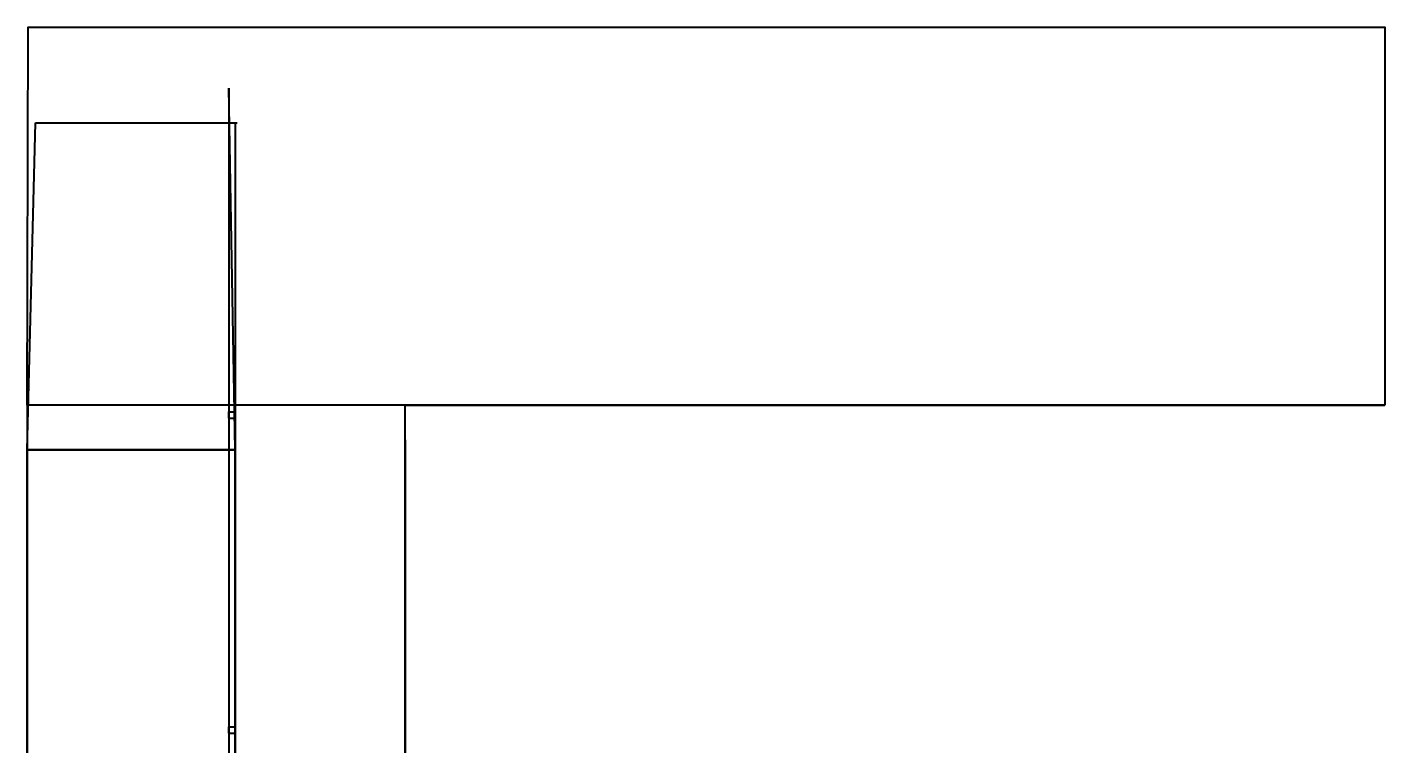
# Model space of a CAD drawing. Header units: millimetres. Extents: x 2525 to 4679, y 796 to 3579.
# Drawn here: x 2525 to 4679, y 2441 to 3579 of the extents above; entities that cross this region are included whole.
import ezdxf

# ---------------------------------------------------------------- set-up
doc = ezdxf.new("R2010")
doc.units = ezdxf.units.MM
doc.header["$MEASUREMENT"] = 0
for name, color, linetype in [('BASE', 7, 'Continuous'), ('BOTTOM - 300', 7, 'Continuous'), ('BOTTOM - 500_1', 7, 'Continuous'), ('DISHWASHER', 7, 'Continuous'), ('TOP - 500_1', 7, 'Continuous'), ('TOP - 600_1', 7, 'Continuous')]:
    doc.layers.add(name, color=color, linetype=linetype)
doc.styles.get("Standard").update_dxf_attribs({"font": 'arial.ttf'})

# ---------------------------------------------------------------- blocks, each defined once
blk = doc.blocks.new('1')
at = {"color": 7, "lineweight": 0, "true_color": 0xf0f0f0}
for p, q in [((20.1, 347.9), (20.1, 340.4)), ((24.3, 347.7), (24.1, 347.1)), ((24.1, 347.1), (24.1, 346.4)), ((24.1, 346.4), (24.1, 346.4)), ((24.1, 340.5), (24.1, 346.4)), ((24.5, 348.3), (24.3, 347.7)), ((24.3, 346.4), (24.5, 346.4)), ((24.8, 348.9), (24.5, 348.3)), ((25.1, 349.5), (24.8, 348.9)), ((25.6, 350), (25.1, 349.5)), ((26.1, 350.4), (25.6, 350)), ((26.6, 350.8), (26.1, 350.4)), ((27.2, 351.1), (26.6, 350.8)), ((27.8, 351.3), (27.2, 351.1)), ((28.5, 351.4), (27.8, 351.3)), ((29.1, 351.4), (28.5, 351.4)), ((29.1, 351.4), (32.1, 351.4)), ((29.1, 325.3), (29.1, 351.4)), ((32.1, 351.4), (32.8, 351.4)), ((32.1, 325.3), (32.1, 351.4)), ((32.8, 351.4), (33.4, 351.3)), ((33.4, 351.3), (34, 351.1)), ((34, 351.1), (34.6, 350.8)), ((34.6, 350.8), (35.2, 350.4)), ((35.2, 350.4), (35.7, 350)), ((35.7, 350), (36.1, 349.5)), ((36.1, 349.5), (36.5, 348.9)), ((36.5, 348.9), (36.8, 348.3)), ((36.8, 348.3), (37, 347.7)), ((37, 346.4), (36.8, 346.4)), ((37, 347.7), (37.1, 347.1)), ((37.1, 347.1), (37.1, 346.4)), ((37.1, 346.4), (37.1, 346.4)), ((37.1, 340.5), (37.1, 346.4)), ((555.2, 347.7), (555, 347.1)), ((555, 347.1), (555, 346.4)), ((555, 346.4), (555, 346.4)), ((555, 340.5), (555, 346.4)), ((555.4, 348.3), (555.2, 347.7)), ((555.2, 346.4), (555.4, 346.4)), ((555.7, 348.9), (555.4, 348.3)), ((556, 349.5), (555.7, 348.9)), ((556.5, 350), (556, 349.5)), ((557, 350.4), (556.5, 350)), ((557.5, 350.8), (557, 350.4)), ((558.1, 351.1), (557.5, 350.8)), ((558.7, 351.3), (558.1, 351.1)), ((559.4, 351.4), (558.7, 351.3)), ((560, 351.4), (559.4, 351.4)), ((560, 351.4), (563, 351.4)), ((560, 325.3), (560, 351.4)), ((563, 351.4), (563.7, 351.4)), ((563, 325.3), (563, 351.4)), ((563.7, 351.4), (564.3, 351.3)), ((564.3, 351.3), (565, 351.1)), ((565, 351.1), (565.5, 350.8)), ((565.5, 350.8), (566.1, 350.4)), ((566.1, 350.4), (566.6, 350)), ((566.6, 350), (567, 349.5)), ((567, 349.5), (567.4, 348.9)), ((567.4, 348.9), (567.7, 348.3)), ((567.7, 348.3), (567.9, 347.7)), ((567.9, 346.4), (567.7, 346.4)), ((567.9, 347.7), (568, 347.1)), ((568, 347.1), (568.1, 346.4)), ((568.1, 346.4), (568, 346.4)), ((568.1, 340.5), (568.1, 346.4)), ((20.1, 340.4), (20.6, 340.4)), ((20.1, 340.4), (20.1, 305.3)), ((20.6, 340.4), (21.1, 340.2)), ((21.1, 340.2), (21.6, 340)), ((21.6, 340), (22.1, 339.7)), ((22.1, 339.7), (22.5, 339.4)), ((22.5, 339.4), (22.9, 338.9)), ((22.9, 338.9), (23.3, 338.4)), ((23.3, 338.4), (23.5, 337.9)), ((23.5, 337.9), (23.8, 337.3)), ((23.8, 337.3), (24, 336.7)), ((24, 336.7), (24.1, 336)), ((24.1, 340.4), (24.1, 340.5)), ((24.1, 340.5), (24.1, 340.4)), ((24.1, 340.4), (24.1, 340.4)), ((24.1, 340.4), (24.1, 340.3)), ((24.1, 340.4), (24.1, 340.3)), ((24.1, 340.3), (24.1, 336.4)), ((24.1, 336.4), (24.1, 336.4)), ((24.1, 336.3), (24.1, 336.4)), ((24.1, 336.3), (24.1, 336)), ((24.1, 336), (24.1, 335.4)), ((24.1, 335.4), (24.1, 330.4)), ((24.1, 329.7), (24.1, 330.4)), ((24.1, 330.4), (24.1, 330.4)), ((24.3, 329.1), (24.1, 329.7)), ((24.1, 329.7), (24.1, 325.3)), ((28.5, 325.4), (24.1, 325.3)), ((24.2, 330.4), (24.5, 330.4)), ((24.5, 340.4), (24.3, 340.4)), ((24.5, 336.4), (24.3, 336.4)), ((24.5, 328.4), (24.3, 329.1)), ((24.8, 327.8), (24.5, 328.4)), ((25.1, 327.3), (24.8, 327.8)), ((25.6, 326.8), (25.1, 327.3)), ((26.1, 326.4), (25.6, 326.8)), ((26.6, 326), (26.1, 326.4)), ((27.2, 325.7), (26.6, 326)), ((27.8, 325.5), (27.2, 325.7)), ((28.5, 325.4), (27.8, 325.5)), ((29.1, 325.3), (28.5, 325.4)), ((29.1, 325.3), (32.1, 325.3)), ((32.1, 325.3), (32.8, 325.4)), ((32.8, 325.4), (33.4, 325.5)), ((37.1, 325.3), (32.8, 325.4)), ((33.4, 325.5), (34, 325.7)), ((34, 325.7), (34.6, 326)), ((34.6, 326), (35.2, 326.4)), ((35.2, 326.4), (35.7, 326.8)), ((35.7, 326.8), (36.1, 327.3)), ((36.1, 327.3), (36.5, 327.8)), ((36.5, 327.8), (36.8, 328.4)), ((37, 340.4), (36.8, 340.4)), ((37, 336.4), (36.8, 336.4)), ((37, 330.4), (36.8, 330.4)), ((36.8, 328.4), (37, 329.1)), ((37, 329.1), (37.1, 329.7)), ((37.1, 340.4), (37.1, 340.5)), ((37.1, 340.5), (37.1, 340.4)), ((37.1, 340.3), (37.1, 340.4)), ((37.1, 340.4), (37.1, 340.4)), ((50, 340.4), (37.1, 340.4)), ((37.1, 340.4), (37.1, 340.3)), ((37.1, 340.3), (37.1, 336.4)), ((37.1, 336.3), (37.1, 336.4)), ((37.1, 336.4), (37.1, 336.4)), ((37.1, 336.4), (37.1, 336.4)), ((50, 336.4), (37.1, 336.4)), ((37.1, 336.4), (37.1, 336.3)), ((37.1, 336.4), (37.1, 336.4)), ((37.1, 336.3), (37.1, 332.9)), ((37.1, 332.9), (37.2, 333.5)), ((37.1, 332.9), (37.1, 330.6)), ((37.1, 330.4), (37.1, 330.6)), ((37.1, 330.4), (37.1, 330.6)), ((37.1, 329.7), (37.1, 330.4)), ((37.1, 330.4), (37.1, 330.4)), ((37.1, 329.7), (37.1, 330.4)), ((37.1, 325.3), (37.1, 329.7)), ((37.2, 333.5), (37.5, 334.1)), ((37.5, 334.1), (37.9, 334.6)), ((37.9, 334.6), (38.4, 335)), ((38.4, 335), (39, 335.3)), ((39, 335.3), (39.6, 335.4)), ((39.6, 335.4), (40.3, 335.3)), ((40.3, 335.3), (40.9, 335)), ((40.9, 335), (41.4, 334.6)), ((41.4, 334.6), (41.8, 334.1)), ((41.8, 334.1), (42.1, 333.5)), ((42.1, 333.5), (42.2, 332.9)), ((42.2, 332.9), (42.2, 312.8)), ((49.3, 339.2), (49.2, 338.4)), ((49.3, 337.6), (49.2, 338.4)), ((49.6, 339.9), (49.3, 339.2)), ((49.6, 336.9), (49.3, 337.6)), ((50, 340.4), (49.6, 339.9)), ((50, 336.4), (49.6, 336.9)), ((50.1, 340.5), (50, 340.4)), ((50.1, 336.3), (50, 336.4)), ((50.7, 341), (50.1, 340.5)), ((50.2, 336.2), (50.1, 336.3)), ((50.2, 336.2), (50.2, 309.5)), ((50.7, 335.8), (50.2, 336.2)), ((51.4, 341.3), (50.7, 341)), ((51.4, 335.5), (50.7, 335.8)), ((52.2, 341.4), (51.4, 341.3)), ((52.2, 335.4), (51.4, 335.5)), ((539.9, 341.4), (52.2, 341.4)), ((52.3, 335.4), (52.2, 335.4)), ((52.4, 335.4), (52.3, 335.4)), ((52.4, 335.4), (53.9, 335.4)), ((53.9, 335.4), (54.2, 335.4)), ((54.2, 335.4), (54.2, 310.3)), ((54.2, 335.4), (54.3, 335.4)), ((103.3, 335.4), (54.3, 335.4)), ((103.3, 335.4), (103.3, 310.3)), ((103.3, 335.4), (104.3, 335.4)), ((107.3, 335.4), (106.4, 335.4)), ((107.3, 335.4), (107.3, 310.3)), ((294.1, 335.4), (107.3, 335.4)), ((294.1, 335.4), (294.1, 310.3)), ((295, 335.4), (294.1, 335.4)), ((298.1, 335.4), (297.1, 335.4)), ((298.1, 335.4), (298.1, 310.3)), ((298.1, 335.4), (484.8, 335.4)), ((484.8, 335.4), (484.8, 310.3)), ((484.8, 335.4), (485.7, 335.4)), ((488.8, 335.4), (487.9, 335.4)), ((488.8, 335.4), (488.8, 310.3)), ((537.9, 335.4), (488.8, 335.4)), ((537.9, 310.3), (537.9, 335.4)), ((537.9, 335.4), (539.7, 335.4)), ((539.8, 335.4), (539.7, 335.4)), ((539.8, 335.4), (539.9, 335.4)), ((539.9, 341.4), (540.7, 341.3)), ((539.9, 335.4), (540.7, 335.5)), ((540.7, 341.3), (541.5, 341)), ((540.7, 335.5), (541.5, 335.8)), ((541.5, 341), (542.1, 340.5)), ((542, 336.2), (541.5, 335.8)), ((542, 336.2), (542.1, 336.3)), ((542, 309.5), (542, 336.2)), ((542.1, 340.5), (542.2, 340.4)), ((542.1, 336.3), (542.2, 336.4)), ((555, 340.4), (542.2, 340.4)), ((542.2, 340.4), (542.6, 339.9)), ((542.2, 336.4), (542.6, 336.9)), ((555, 336.4), (542.2, 336.4)), ((542.6, 339.9), (542.9, 339.2)), ((542.6, 336.9), (542.9, 337.6)), ((542.9, 339.2), (543, 338.4)), ((542.9, 337.6), (543, 338.4)), ((550.1, 333.5), (550, 332.9)), ((550, 332.9), (550, 312.8)), ((550.3, 334.1), (550.1, 333.5)), ((550.7, 334.6), (550.3, 334.1)), ((551.2, 335), (550.7, 334.6)), ((551.8, 335.3), (551.2, 335)), ((552.5, 335.4), (551.8, 335.3)), ((553.1, 335.3), (552.5, 335.4)), ((553.7, 335), (553.1, 335.3)), ((554.3, 334.6), (553.7, 335)), ((554.7, 334.1), (554.3, 334.6)), ((554.9, 333.5), (554.7, 334.1)), ((555, 332.9), (554.9, 333.5)), ((555, 340.4), (555, 340.5)), ((555, 340.5), (555, 340.4)), ((555, 340.4), (555, 340.4)), ((555, 340.3), (555, 340.4)), ((555, 340.4), (555, 340.3)), ((555, 336.4), (555, 340.3)), ((555, 336.4), (555, 336.4)), ((555, 336.4), (555, 332.9)), ((555, 330.4), (555, 332.9)), ((555, 329.7), (555, 330.4)), ((555, 330.4), (555, 330.4)), ((555.2, 329.1), (555, 329.7)), ((555, 325.3), (555, 329.7)), ((555, 325.3), (559.4, 325.4)), ((555.4, 340.4), (555.2, 340.4)), ((555.4, 336.4), (555.2, 336.4)), ((555.2, 330.4), (555.4, 330.4)), ((555.4, 328.4), (555.2, 329.1)), ((555.7, 327.8), (555.4, 328.4)), ((556, 327.3), (555.7, 327.8)), ((556.5, 326.8), (556, 327.3)), ((557, 326.4), (556.5, 326.8)), ((557.5, 326), (557, 326.4)), ((558.1, 325.7), (557.5, 326)), ((558.7, 325.5), (558.1, 325.7)), ((559.4, 325.4), (558.7, 325.5)), ((560, 325.3), (559.4, 325.4)), ((560, 325.3), (563, 325.3)), ((563, 325.3), (563.7, 325.4)), ((563.7, 325.4), (564.3, 325.5)), ((563.7, 325.4), (568.1, 325.3)), ((564.3, 325.5), (565, 325.7)), ((565, 325.7), (565.5, 326)), ((565.5, 326), (566.1, 326.4)), ((566.1, 326.4), (566.6, 326.8)), ((566.6, 326.8), (567, 327.3)), ((567, 327.3), (567.4, 327.8)), ((567.4, 327.8), (567.7, 328.4)), ((567.9, 340.4), (567.7, 340.4)), ((567.9, 336.4), (567.7, 336.4)), ((567.9, 330.4), (567.7, 330.4)), ((567.7, 328.4), (567.9, 329.1)), ((567.9, 329.1), (568, 329.7)), ((568, 340.4), (568.1, 340.5)), ((568.1, 340.4), (568, 340.4)), ((568.1, 340.3), (568, 340.4)), ((568.1, 336.4), (568, 336.4)), ((568.1, 336.3), (568, 336.4)), ((568, 336.4), (568.1, 336.4)), ((568.1, 330.6), (568, 330.4)), ((568, 329.7), (568.1, 330.4)), ((568.1, 330.4), (568, 330.4)), ((568, 330.4), (568, 329.7)), ((568, 329.7), (568.1, 325.3)), ((568.1, 340.5), (568.1, 340.4)), ((568.1, 340.3), (568.1, 340.4)), ((568.1, 336.4), (568.1, 340.3)), ((568.2, 336.7), (568.1, 336)), ((568.1, 336.4), (568.1, 336.4)), ((568.1, 336.4), (568.1, 336.3)), ((568.1, 336), (568.1, 336.3)), ((568.1, 336), (568.1, 335.4)), ((568.1, 335.4), (568.1, 330.6)), ((568.1, 330.6), (568.1, 330.4)), ((568.4, 337.3), (568.2, 336.7)), ((568.6, 337.9), (568.4, 337.3)), ((568.9, 338.4), (568.6, 337.9)), ((569.2, 338.9), (568.9, 338.4)), ((569.6, 339.4), (569.2, 338.9)), ((570.1, 339.7), (569.6, 339.4)), ((570.5, 340), (570.1, 339.7)), ((571, 340.2), (570.5, 340)), ((571.5, 340.4), (571, 340.2)), ((572.1, 340.4), (571.5, 340.4)), ((572.1, 305.3), (572.1, 340.4)), ((20.1, 305.3), (20.6, 305.3)), ((20.6, 305.3), (21.1, 305.4)), ((21.1, 305.4), (21.6, 305.7)), ((21.6, 305.7), (22.1, 305.9)), ((22.1, 305.9), (22.5, 306.3)), ((22.5, 306.3), (22.9, 306.7)), ((22.9, 306.7), (23.3, 307.2)), ((23.3, 307.2), (23.5, 307.8)), ((23.5, 307.8), (23.8, 308.4)), ((23.8, 308.4), (24, 309)), ((24, 309), (24.1, 309.6)), ((28.5, 320.3), (24.1, 320.3)), ((24.1, 316), (24.1, 320.3)), ((24.3, 316.6), (24.1, 316)), ((24.1, 316), (24.1, 315.3)), ((24.1, 315.3), (24.1, 315.3)), ((24.1, 310.3), (24.1, 315.3)), ((24.1, 309.6), (24.1, 310.3)), ((24.1, 309.4), (24.1, 309.6)), ((24.1, 309.3), (24.1, 309.4)), ((24.1, 309.3), (24.1, 309.3)), ((24.1, 309.3), (24.1, 305.3)), ((24.1, 305.3), (24.1, 305.3)), ((24.1, 305.3), (24.1, 299.2)), ((24.5, 317.2), (24.3, 316.6)), ((24.3, 315.3), (24.5, 315.3)), ((24.5, 309.3), (24.3, 309.3)), ((24.5, 305.3), (24.3, 305.3)), ((24.8, 317.8), (24.5, 317.2)), ((25.1, 318.4), (24.8, 317.8)), ((25.6, 318.9), (25.1, 318.4)), ((26.1, 319.3), (25.6, 318.9)), ((26.6, 319.7), (26.1, 319.3)), ((27.2, 319.9), (26.6, 319.7)), ((27.8, 320.2), (27.2, 319.9)), ((28.5, 320.3), (27.8, 320.2)), ((29.1, 320.3), (28.5, 320.3)), ((29.1, 320.3), (32.1, 320.3)), ((29.1, 294.2), (29.1, 320.3)), ((32.1, 320.3), (32.8, 320.3)), ((32.1, 294.2), (32.1, 320.3)), ((32.8, 320.3), (33.4, 320.2)), ((37.1, 320.3), (32.8, 320.3)), ((33.4, 320.2), (34, 319.9)), ((34, 319.9), (34.6, 319.7)), ((34.6, 319.7), (35.2, 319.3)), ((35.2, 319.3), (35.7, 318.9)), ((35.7, 318.9), (36.1, 318.4)), ((36.1, 318.4), (36.5, 317.8)), ((36.5, 317.8), (36.8, 317.2)), ((36.8, 317.2), (37, 316.6)), ((37, 315.3), (36.8, 315.3)), ((37, 309.3), (36.8, 309.3)), ((37, 305.3), (36.8, 305.3)), ((37, 316.6), (37.1, 316)), ((37.1, 320.3), (37.1, 316)), ((37.1, 316), (37.1, 315.3)), ((37.1, 316), (37.1, 315.3)), ((37.1, 315.3), (37.1, 315)), ((37.1, 315.3), (37.1, 315.3)), ((37.1, 315.3), (37.1, 315)), ((37.1, 312.8), (37.1, 315)), ((37.1, 312.8), (37.2, 312.1)), ((37.1, 309.4), (37.1, 312.8)), ((37.1, 309.4), (37.1, 309.3)), ((37.1, 309.4), (37.1, 309.3)), ((37.1, 309.3), (37.1, 309.3)), ((37.1, 309.2), (37.1, 309.3)), ((50, 309.3), (37.1, 309.3)), ((37.1, 309.3), (37.1, 309.2)), ((37.1, 309.2), (37.1, 305.3)), ((37.1, 305.3), (37.1, 305.2)), ((37.1, 305.3), (37.1, 305.3)), ((37.1, 305.3), (37.1, 305.3)), ((50, 305.3), (37.1, 305.3)), ((37.1, 305.3), (37.1, 305.2)), ((37.1, 305.3), (37.1, 305.3)), ((37.1, 305.2), (37.1, 299.2)), ((37.2, 312.1), (37.5, 311.5)), ((37.5, 311.5), (37.9, 311)), ((37.9, 311), (38.4, 310.6)), ((38.4, 310.6), (39, 310.4)), ((39, 310.4), (39.6, 310.3)), ((39.6, 310.3), (40.3, 310.4)), ((40.3, 310.4), (40.9, 310.6)), ((40.9, 310.6), (41.4, 311)), ((41.4, 311), (41.8, 311.5)), ((41.8, 311.5), (42.1, 312.1)), ((42.1, 312.1), (42.2, 312.8)), ((49.3, 308.1), (49.2, 307.3)), ((49.3, 306.5), (49.2, 307.3)), ((49.6, 308.8), (49.3, 308.1)), ((49.6, 305.8), (49.3, 306.5)), ((50, 309.3), (49.6, 308.8)), ((50, 305.3), (49.6, 305.8)), ((50.1, 309.4), (50, 309.3)), ((50.1, 305.1), (50, 305.3)), ((50.2, 309.5), (50.1, 309.4)), ((50.6, 304.7), (50.1, 305.1)), ((50.2, 309.5), (50.7, 309.9)), ((50.6, 304.7), (76.8, 157.5)), ((50.7, 304.7), (50.6, 304.7)), ((51.4, 310.2), (50.7, 309.9)), ((51.4, 304.4), (50.7, 304.7)), ((52.2, 310.3), (51.4, 310.2)), ((52.2, 304.3), (51.4, 304.4)), ((52.3, 310.3), (52.2, 310.3)), ((54.8, 304.3), (52.2, 304.3)), ((52.4, 310.3), (52.3, 310.3)), ((53.1, 310.3), (52.4, 310.3)), ((54.2, 310.3), (53.1, 310.3)), ((54.3, 310.3), (54.2, 310.3)), ((103.3, 310.3), (54.3, 310.3)), ((54.8, 304.3), (80.6, 159.5)), ((63.7, 304.3), (54.8, 304.3)), ((65.8, 304.3), (63.7, 304.3)), ((89.5, 159.5), (63.7, 304.3)), ((65.8, 304.3), (91.6, 159.5)), ((103.3, 304.3), (65.8, 304.3)), ((104.3, 310.3), (103.3, 310.3)), ((103.3, 304.3), (103.3, 159.5)), ((107.3, 304.3), (103.3, 304.3)), ((107.3, 310.3), (106.4, 310.3)), ((107.3, 310.3), (294.1, 310.3)), ((107.3, 304.3), (107.3, 296.4)), ((107.3, 304.3), (144, 304.3)), ((146.1, 304.3), (144, 304.3)), ((144, 304.3), (169.8, 159.5)), ((146.1, 304.3), (184.2, 304.3)), ((146.1, 304.3), (171.9, 159.5)), ((186.2, 304.3), (184.2, 304.3)), ((184.2, 304.3), (210, 159.5)), ((186.2, 304.3), (224.3, 304.3)), ((186.2, 304.3), (212, 159.5)), ((226.4, 304.3), (224.3, 304.3)), ((224.3, 304.3), (250.1, 159.5)), ((226.4, 304.3), (264.5, 304.3)), ((226.4, 304.3), (252.2, 159.5)), ((266.5, 304.3), (264.5, 304.3)), ((264.5, 304.3), (290.3, 159.5)), ((266.5, 304.3), (292.3, 159.5)), ((266.5, 304.3), (294.1, 304.3)), ((295, 310.3), (294.1, 310.3)), ((294.1, 304.3), (294.1, 159.5)), ((298.1, 304.3), (294.1, 304.3)), ((298.1, 310.3), (297.1, 310.3)), ((484.8, 310.3), (298.1, 310.3)), ((298.1, 304.3), (327.6, 304.3)), ((298.1, 304.3), (298.1, 159.5)), ((327.6, 304.3), (301.8, 159.5)), ((329.7, 304.3), (303.9, 159.5)), ((329.7, 304.3), (327.6, 304.3)), ((329.7, 304.3), (367.8, 304.3)), ((367.8, 304.3), (342, 159.5)), ((344, 159.5), (369.8, 304.3)), ((369.8, 304.3), (367.8, 304.3)), ((369.8, 304.3), (407.9, 304.3)), ((407.9, 304.3), (382.1, 159.5)), ((384.2, 159.5), (410, 304.3)), ((410, 304.3), (407.9, 304.3)), ((410, 304.3), (448.1, 304.3)), ((448.1, 304.3), (422.3, 159.5)), ((450.1, 304.3), (424.3, 159.5)), ((450.1, 304.3), (448.1, 304.3)), ((450.1, 304.3), (484.8, 304.3)), ((485.7, 310.3), (484.8, 310.3)), ((484.8, 304.3), (484.8, 285.1)), ((484.8, 304.3), (488.8, 304.3)), ((488.8, 310.3), (487.9, 310.3)), ((488.8, 310.3), (537.9, 310.3)), ((490.3, 304.3), (488.8, 296.2)), ((488.8, 304.3), (488.8, 296.2)), ((490.3, 304.3), (488.8, 304.3)), ((490.3, 304.3), (528.4, 304.3)), ((528.4, 304.3), (502.6, 159.5)), ((530.4, 304.3), (504.6, 159.5)), ((511.6, 159.5), (537.4, 304.3)), ((515.3, 157.5), (541.5, 304.7)), ((528.4, 304.3), (530.4, 304.3)), ((530.4, 304.3), (537.4, 304.3)), ((537.4, 304.3), (539.9, 304.3)), ((539.7, 310.3), (537.9, 310.3)), ((539.8, 310.3), (539.7, 310.3)), ((539.8, 310.3), (539.9, 310.3)), ((539.9, 310.3), (540.7, 310.2)), ((539.9, 304.3), (540.7, 304.4)), ((540.7, 310.2), (541.5, 309.9)), ((540.7, 304.4), (541.5, 304.7)), ((541.5, 309.9), (542, 309.5)), ((541.5, 304.7), (542.1, 305.1)), ((541.5, 304.7), (541.5, 304.7)), ((542, 309.5), (542.1, 309.4)), ((542.1, 309.4), (542.2, 309.3)), ((542.1, 305.1), (542.2, 305.3)), ((555, 309.3), (542.2, 309.3)), ((542.2, 309.3), (542.6, 308.8)), ((542.2, 305.3), (542.6, 305.8)), ((555, 305.3), (542.2, 305.3)), ((542.6, 308.8), (542.9, 308.1)), ((542.6, 305.8), (542.9, 306.5)), ((542.9, 308.1), (543, 307.3)), ((542.9, 306.5), (543, 307.3)), ((550.1, 312.1), (550, 312.8)), ((550.3, 311.5), (550.1, 312.1)), ((550.7, 311), (550.3, 311.5)), ((551.2, 310.6), (550.7, 311)), ((551.8, 310.4), (551.2, 310.6)), ((552.5, 310.3), (551.8, 310.4)), ((553.1, 310.4), (552.5, 310.3)), ((553.7, 310.6), (553.1, 310.4)), ((554.3, 311), (553.7, 310.6)), ((554.7, 311.5), (554.3, 311)), ((554.9, 312.1), (554.7, 311.5)), ((555, 312.8), (554.9, 312.1)), ((555, 320.3), (559.4, 320.3)), ((555, 320.3), (555, 316)), ((555.2, 316.6), (555, 316)), ((555, 316), (555, 315.3)), ((555, 315.3), (555, 315.3)), ((555, 315.3), (555, 312.8)), ((555, 312.8), (555, 309.3)), ((555, 309.3), (555, 309.3)), ((555, 309.3), (555, 305.3)), ((555, 305.3), (555, 305.3)), ((555, 305.3), (555, 305.3)), ((555, 305.2), (555, 305.3)), ((555, 305.2), (555, 305.3)), ((555, 305.3), (555, 305.3)), ((555, 305.2), (555, 299.2)), ((555.4, 317.2), (555.2, 316.6)), ((555.2, 315.3), (555.4, 315.3)), ((555.4, 309.3), (555.2, 309.3)), ((555.4, 305.3), (555.2, 305.3)), ((555.7, 317.8), (555.4, 317.2)), ((556, 318.4), (555.7, 317.8)), ((556.5, 318.9), (556, 318.4)), ((557, 319.3), (556.5, 318.9)), ((557.5, 319.7), (557, 319.3)), ((558.1, 319.9), (557.5, 319.7)), ((558.7, 320.2), (558.1, 319.9)), ((559.4, 320.3), (558.7, 320.2)), ((560, 320.3), (559.4, 320.3)), ((560, 320.3), (563, 320.3)), ((560, 294.2), (560, 320.3)), ((563, 320.3), (563.7, 320.3)), ((563, 294.2), (563, 320.3)), ((563.7, 320.3), (564.3, 320.2)), ((563.7, 320.3), (568.1, 320.3)), ((564.3, 320.2), (565, 319.9)), ((565, 319.9), (565.5, 319.7)), ((565.5, 319.7), (566.1, 319.3)), ((566.1, 319.3), (566.6, 318.9)), ((566.6, 318.9), (567, 318.4)), ((567, 318.4), (567.4, 317.8)), ((567.4, 317.8), (567.7, 317.2)), ((567.7, 317.2), (567.9, 316.6)), ((567.9, 315.3), (567.7, 315.3)), ((567.9, 309.3), (567.7, 309.3)), ((567.9, 305.3), (567.7, 305.3)), ((567.9, 316.6), (568, 316)), ((568, 316), (568.1, 320.3)), ((568, 316), (568.1, 315.3)), ((568.1, 315.3), (568, 315.3)), ((568.1, 309.3), (568, 309.3)), ((568.1, 305.3), (568, 305.3)), ((568, 305.3), (568.1, 305.2)), ((568.1, 305.3), (568, 305.3)), ((568.1, 315.3), (568.1, 310.3)), ((568.1, 309.6), (568.1, 310.3)), ((568.2, 309), (568.1, 309.6)), ((568.1, 309.6), (568.1, 309.4)), ((568.1, 309.4), (568.1, 309.3)), ((568.1, 309.3), (568.1, 305.3)), ((568.1, 305.3), (568.1, 305.3)), ((568.1, 305.2), (568.1, 299.2)), ((568.4, 308.4), (568.2, 309)), ((568.6, 307.8), (568.4, 308.4)), ((568.9, 307.2), (568.6, 307.8)), ((569.2, 306.7), (568.9, 307.2)), ((569.6, 306.3), (569.2, 306.7)), ((570.1, 305.9), (569.6, 306.3)), ((570.5, 305.7), (570.1, 305.9)), ((571, 305.4), (570.5, 305.7)), ((571.5, 305.3), (571, 305.4)), ((572.1, 305.3), (571.5, 305.3)), ((24.1, 298.6), (24.1, 299.2)), ((24.1, 299.2), (24.1, 299.2)), ((24.3, 297.9), (24.1, 298.6)), ((24.3, 299.2), (24.5, 299.2)), ((24.5, 297.3), (24.3, 297.9)), ((24.8, 296.7), (24.5, 297.3)), ((25.1, 296.2), (24.8, 296.7)), ((25.6, 295.7), (25.1, 296.2)), ((26.1, 295.3), (25.6, 295.7)), ((26.6, 294.9), (26.1, 295.3)), ((27.2, 294.6), (26.6, 294.9)), ((27.8, 294.4), (27.2, 294.6)), ((28.5, 294.3), (27.8, 294.4)), ((29.1, 294.2), (28.5, 294.3)), ((29.1, 294.2), (32.1, 294.2)), ((32.1, 294.2), (32.8, 294.3)), ((32.8, 294.3), (33.4, 294.4)), ((33.4, 294.4), (34, 294.6)), ((34, 294.6), (34.6, 294.9)), ((34.6, 294.9), (35.2, 295.3)), ((35.2, 295.3), (35.7, 295.7)), ((35.7, 295.7), (36.1, 296.2)), ((36.1, 296.2), (36.5, 296.7)), ((36.5, 296.7), (36.8, 297.3)), ((37, 299.2), (36.8, 299.2)), ((36.8, 297.3), (37, 297.9)), ((37, 297.9), (37.1, 298.6)), ((37.1, 298.6), (37.1, 299.2)), ((37.1, 299.2), (37.1, 299.2)), ((107.3, 296.8), (107.3, 296.4)), ((107.3, 296.4), (131.7, 159.5)), ((107.3, 296.4), (107.3, 285)), ((107.3, 285.3), (107.3, 285)), ((107.3, 285), (107.3, 159.5)), ((129.7, 159.5), (107.3, 285)), ((484.8, 285.1), (462.4, 159.5)), ((484.9, 285.5), (484.8, 285.1)), ((484.8, 285.1), (484.8, 273.7)), ((488.8, 296.2), (488.7, 295.8)), ((488.8, 296.2), (488.8, 159.5)), ((555, 298.6), (555, 299.2)), ((555, 299.2), (555, 299.2)), ((555.2, 297.9), (555, 298.6)), ((555.2, 299.2), (555.4, 299.2)), ((555.4, 297.3), (555.2, 297.9)), ((555.7, 296.7), (555.4, 297.3)), ((556, 296.2), (555.7, 296.7)), ((556.5, 295.7), (556, 296.2)), ((557, 295.3), (556.5, 295.7)), ((557.5, 294.9), (557, 295.3)), ((558.1, 294.6), (557.5, 294.9)), ((558.7, 294.4), (558.1, 294.6)), ((559.4, 294.3), (558.7, 294.4)), ((560, 294.2), (559.4, 294.3)), ((560, 294.2), (563, 294.2)), ((563, 294.2), (563.7, 294.3)), ((563.7, 294.3), (564.3, 294.4)), ((564.3, 294.4), (565, 294.6)), ((565, 294.6), (565.5, 294.9)), ((565.5, 294.9), (566.1, 295.3)), ((566.1, 295.3), (566.6, 295.7)), ((566.6, 295.7), (567, 296.2)), ((567, 296.2), (567.4, 296.7)), ((567.4, 296.7), (567.7, 297.3)), ((567.9, 299.2), (567.7, 299.2)), ((567.7, 297.3), (567.9, 297.9)), ((567.9, 297.9), (568, 298.6)), ((568, 298.6), (568.1, 299.2)), ((568.1, 299.2), (568, 299.2)), ((464.5, 159.5), (484.8, 273.7)), ((484.9, 274.1), (484.8, 273.7)), ((484.8, 273.7), (484.8, 159.5)), ((76.8, 157.5), (79.8, 150.4)), ((80.6, 159.5), (89.5, 159.5)), ((80.6, 159.5), (80.7, 158.6)), ((80.7, 158.6), (81.6, 156.5)), ((81.6, 156.5), (83.3, 152.4)), ((81.6, 156.5), (103.3, 156.5)), ((83.3, 152.4), (87.3, 147.1)), ((89.5, 159.5), (89.6, 159.3)), ((91.6, 159.5), (91.6, 159.3)), ((91.6, 159.5), (103.3, 159.5)), ((103.3, 159.5), (103.4, 159.5)), ((103.3, 156.5), (103.3, 159.5)), ((103.3, 156.5), (103.4, 156.5)), ((103.3, 156.5), (103.3, 140)), ((107.3, 159.5), (107.3, 159.5)), ((107.3, 159.5), (129.7, 159.5)), ((107.3, 156.5), (107.3, 159.5)), ((107.3, 156.5), (107.3, 156.5)), ((107.3, 156.5), (294.1, 156.5)), ((107.3, 139.7), (107.3, 156.5)), ((129.7, 159.5), (129.7, 159.3)), ((131.7, 159.5), (169.8, 159.5)), ((131.7, 159.5), (131.8, 159.3)), ((169.8, 159.5), (169.9, 159.3)), ((171.9, 159.5), (171.9, 159.3)), ((171.9, 159.5), (210, 159.5)), ((210, 159.5), (210, 159.3)), ((212, 159.5), (250.1, 159.5)), ((212, 159.5), (212.1, 159.3)), ((250.1, 159.5), (250.2, 159.3)), ((252.2, 159.5), (290.3, 159.5)), ((252.2, 159.5), (252.2, 159.3)), ((290.3, 159.5), (290.3, 159.3)), ((292.3, 159.5), (292.3, 159.3)), ((292.3, 159.5), (294.1, 159.5)), ((294.1, 159.5), (294.3, 159.5)), ((294.1, 156.5), (294.1, 159.5)), ((294.1, 156.5), (294.3, 156.5)), ((294.1, 156.5), (294.1, 139.7)), ((297.8, 159.5), (298, 159.5)), ((297.8, 156.5), (298, 156.5)), ((298.1, 159.5), (301.8, 159.5)), ((298.1, 156.5), (298.1, 159.5)), ((298.1, 156.5), (484.8, 156.5)), ((298.1, 139.7), (298.1, 156.5)), ((301.8, 159.5), (301.8, 159.3)), ((303.9, 159.5), (303.8, 159.3)), ((303.9, 159.5), (342, 159.5)), ((342, 159.5), (341.9, 159.3)), ((344, 159.5), (382.1, 159.5)), ((344, 159.5), (344, 159.3)), ((382.1, 159.5), (382.1, 159.3)), ((384.2, 159.5), (384.1, 159.3)), ((384.2, 159.5), (422.3, 159.5)), ((422.3, 159.5), (422.2, 159.3)), ((424.3, 159.5), (424.3, 159.3)), ((424.3, 159.5), (462.4, 159.5)), ((462.4, 159.5), (462.4, 159.3)), ((464.4, 159.5), (464.4, 159.3)), ((464.5, 159.5), (484.8, 159.5)), ((484.8, 159.5), (484.9, 159.5)), ((484.8, 156.5), (484.8, 159.5)), ((484.8, 156.5), (484.9, 156.5)), ((484.8, 156.5), (484.8, 139.7)), ((488.7, 159.5), (488.8, 159.5)), ((488.7, 156.5), (488.8, 156.5)), ((488.8, 159.5), (502.6, 159.5)), ((488.8, 156.5), (488.8, 159.5)), ((488.8, 156.5), (510.6, 156.5)), ((488.8, 140), (488.8, 156.5)), ((502.6, 159.5), (502.5, 159.3)), ((504.6, 159.5), (511.6, 159.5)), ((504.6, 159.5), (504.6, 159.3)), ((504.8, 147.1), (508.9, 152.4)), ((508.9, 152.4), (510.6, 156.5)), ((510.6, 156.5), (511.4, 158.6)), ((511.4, 158.6), (511.6, 159.5)), ((512.4, 150.4), (515.3, 157.5)), ((79.8, 150.4), (84.5, 144.3)), ((84.5, 144.3), (90.6, 139.6)), ((87.3, 147.1), (92.6, 143.1)), ((90.6, 139.6), (97.7, 136.6)), ((92.6, 143.1), (98.7, 140.6)), ((97.7, 136.6), (104.8, 135.7)), ((98.7, 140.6), (103.3, 140)), ((103.3, 140), (103.4, 139.9)), ((103.3, 137.7), (103.3, 140)), ((103.3, 137.7), (103.4, 138.2)), ((103.4, 137.1), (103.3, 137.7)), ((103.6, 136.7), (103.4, 137.1)), ((103.9, 136.2), (103.6, 136.7)), ((104.3, 135.9), (103.9, 136.2)), ((104.8, 135.7), (104.3, 135.9)), ((104.8, 135.7), (105.2, 135.7)), ((105.2, 135.7), (105.3, 135.7)), ((105.8, 135.7), (105.3, 135.7)), ((105.3, 135.7), (296.1, 135.7)), ((106.3, 135.9), (105.8, 135.7)), ((106.7, 136.2), (106.3, 135.9)), ((107.1, 136.7), (106.7, 136.2)), ((107.3, 137.1), (107.1, 136.7)), ((107.3, 139.7), (107.3, 139.7)), ((107.3, 139.7), (294.1, 139.7)), ((107.3, 137.7), (107.3, 139.7)), ((107.3, 138.2), (107.3, 137.7)), ((107.3, 137.7), (107.3, 137.1)), ((294.1, 139.7), (294.3, 139.7)), ((294.1, 137.7), (294.1, 139.7)), ((294.1, 138.2), (294.3, 138.7)), ((294.1, 137.7), (294.1, 138.2)), ((294.1, 137.1), (294.1, 137.7)), ((294.3, 136.7), (294.1, 137.1)), ((294.6, 136.2), (294.3, 136.7)), ((295.1, 135.9), (294.6, 136.2)), ((295.5, 135.7), (295.1, 135.9)), ((296.1, 135.7), (295.5, 135.7)), ((296.6, 135.7), (296.1, 135.7)), ((296.1, 135.7), (486.8, 135.7)), ((297.1, 135.9), (296.6, 135.7)), ((297.5, 136.2), (297.1, 135.9)), ((297.8, 136.7), (297.5, 136.2)), ((297.8, 139.7), (298, 139.7)), ((297.8, 138.7), (298, 138.2)), ((298, 137.1), (297.8, 136.7)), ((298.1, 137.7), (298, 137.1)), ((298.1, 139.7), (484.8, 139.7)), ((298.1, 137.7), (298.1, 139.7)), ((484.8, 139.7), (484.9, 139.7)), ((484.8, 137.7), (484.8, 139.7)), ((484.8, 137.7), (484.9, 138.2)), ((484.9, 137.1), (484.8, 137.7)), ((485.1, 136.7), (484.9, 137.1)), ((485.4, 136.2), (485.1, 136.7)), ((485.8, 135.9), (485.4, 136.2)), ((486.3, 135.7), (485.8, 135.9)), ((486.8, 135.7), (486.3, 135.7)), ((486.9, 135.7), (486.8, 135.7)), ((487.3, 135.7), (486.9, 135.7)), ((487.3, 135.7), (494.4, 136.6)), ((487.8, 135.9), (487.3, 135.7)), ((488.2, 136.2), (487.8, 135.9)), ((488.5, 136.7), (488.2, 136.2)), ((488.7, 137.1), (488.5, 136.7)), ((488.7, 139.9), (488.8, 140)), ((488.7, 138.2), (488.8, 137.7)), ((488.8, 137.7), (488.7, 137.1)), ((488.8, 140), (493.4, 140.6)), ((488.8, 137.7), (488.8, 140)), ((493.4, 140.6), (499.5, 143.1)), ((494.4, 136.6), (501.6, 139.6)), ((499.5, 143.1), (504.8, 147.1)), ((501.6, 139.6), (507.7, 144.3)), ((507.7, 144.3), (512.4, 150.4))]:
    blk.add_line(p, q, dxfattribs=at)

msp = doc.modelspace()

# ---------------------------------------------------------------- linework, layer by layer
at = {"layer": 'BASE'}
for p, q in [((4678.8, 3579.2), (4678.8, 2979.2)), ((4678.8, 3579.2, 40), (4678.8, 3579.2)), ((4678.8, 3579.2, -878), (4678.8, 2979.2, -878)), ((4678.8, 3579.2, -878), (4678.8, 3579.2)), ((4678.8, 2979.2, 40), (4678.8, 2979.2))]:
    msp.add_line(p, q, dxfattribs=at)
at = {"layer": 'BASE', "color": 7}
for p, q in [((3124.8, 2979.2, 40), (2524.8, 2979.2, 40)), ((2524.8, 2979.2, 40), (2524.8, 1698.7, 40)), ((3124.8, 1408.2, 40), (3124.8, 2979.2, 40)), ((4678.8, 2979.2), (4678.8, 2979.2, -878))]:
    msp.add_line(p, q, dxfattribs=at)
at = {"layer": 'BASE', "elevation": 40}
msp.add_lwpolyline([(4678.8, 2979.2), (2524.8, 2979.2), (2526.4, 3579.2), (4678.8, 3579.2)], close=True, dxfattribs=at)
at = {"layer": 'BASE', "color": 7, "extrusion": (-1e-16, 1, 2e-16), "elevation": 2979.2}
for points in [[(-3724.8, 0), (-3124.8, 0), (-3124.8, -723), (-3724.8, -723)], [(-3724.8, -723), (-3124.8, -723), (-3124.8, -878), (-3724.8, -878)], [(-3672.3, -57), (-3663.2, -57), (-3663.2, -182.4), (-3672.3, -182.4)]]:
    msp.add_lwpolyline(points, close=True, dxfattribs=at)
at = {"layer": 'BOTTOM - 300', "color": 7, "extrusion": (0, -1, 1e-16)}
for p, q in [((4324.8, 2979.2, -160.3), (4624.8, 2979.2, -160.3)), ((4324.8, 2979.2), (4324.8, 2979.2, -878)), ((4624.8, 2979.2, -878), (4624.8, 2979.2))]:
    msp.add_line(p, q, dxfattribs=at)
at = {"layer": 'BOTTOM - 300', "color": 7}
for p, q in [((4624.8, 2979.2), (4678.8, 2979.2)), ((4678.8, 2979.2, -878), (4624.8, 2979.2, -878)), ((4678.8, 2979.2), (4678.8, 2979.2, -878))]:
    msp.add_line(p, q, dxfattribs=at)
at = {"layer": 'BOTTOM - 300', "color": 7, "extrusion": (0, -1, 1e-16), "elevation": -2979.2}
for points in [[(4324.8, 0), (4624.8, 0), (4624.8, -723), (4324.8, -723)], [(4324.8, -723), (4624.8, -723), (4624.8, -878), (4324.8, -878)], [(4350.6, -202.6), (4359.6, -202.6), (4359.6, -328), (4350.6, -328)], [(4412.1, -62.6), (4537.5, -62.6), (4537.5, -71.7), (4412.1, -71.7)]]:
    msp.add_lwpolyline(points, close=True, dxfattribs=at)
at = {"layer": 'BOTTOM - 500_1', "color": 7}
for p, q in [((3124.8, 2924.2), (3124.8, 2979.2)), ((3124.8, 2924.2, -878), (3124.8, 2979.2, -878)), ((3124.8, 2979.2, -878), (3124.8, 2979.2))]:
    msp.add_line(p, q, dxfattribs=at)
at = {"layer": 'BOTTOM - 500_1', "color": 7, "extrusion": (-1, 2e-16, 1e-16)}
msp.add_line((3124.8, 2924.2, -160.3), (3124.8, 2424.2, -160.3), dxfattribs=at)
at = {"layer": 'BOTTOM - 500_1', "color": 7, "extrusion": (-1, 2e-16, 1e-16), "elevation": -3124.8}
for points in [[(-2924.2, 0), (-2424.2, 0), (-2424.2, -723), (-2924.2, -723)], [(-2924.2, -723), (-2424.2, -723), (-2424.2, -878), (-2924.2, -878)], [(-2881.2, -202.6), (-2872.1, -202.6), (-2872.1, -328), (-2881.2, -328)], [(-2749.7, -76), (-2624.2, -76), (-2624.2, -85.1), (-2749.7, -85.1)]]:
    msp.add_lwpolyline(points, close=True, dxfattribs=at)
at = {"layer": 'DISHWASHER', "color": 7, "extrusion": (0, -1, 1e-16), "elevation": -2979.2}
for points in [[(3724.8, 0), (4324.8, 0), (4324.8, -723), (3724.8, -723)], [(3724.8, -723), (4324.8, -723), (4324.8, -878), (3724.8, -878)], [(3924.8, -103.2), (4124.8, -103.2), (4124.8, -113.2), (3924.8, -113.2)]]:
    msp.add_lwpolyline(points, close=True, dxfattribs=at)
at = {"layer": 'DISHWASHER', "color": 7, "lineweight": 18, "extrusion": (0, -1, 1e-16), "elevation": -2979.2}
msp.add_lwpolyline([(3975.8, -606.3), (4085.2, -606.3), (4085.2, -706.3), (3975.8, -706.3)], close=True, dxfattribs=at)
at = {"layer": 'TOP - 500_1', "color": 7}
for p, q in [((2854.8, 2908.2, 1288), (2524.8, 2908.2, 1288)), ((2524.8, 2408.2, 1288), (2524.8, 2908.2, 1288)), ((2854.8, 2908.2, 1288), (2854.8, 2408.2, 1288)), ((2844.8, 2458.4, 636.4), (2854.8, 2458.4, 636.4)), ((2854.8, 2468.4, 636.4), (2854.8, 2458.4, 636.4))]:
    msp.add_line(p, q, dxfattribs=at)
at = {"layer": 'TOP - 500_1', "color": 7, "extrusion": (-1, 0, 0)}
msp.add_line((2524.8, 2408.2, 1288), (2524.8, 2908.2, 1288), dxfattribs=at)
at = {"layer": 'TOP - 500_1', "color": 7, "extrusion": (1, -1e-16, 1e-16)}
for p, q in [((2844.8, 2908.2, 1288), (2844.8, 2408.2, 1288)), ((2844.8, 2458.4, 836.4), (2844.8, 2468.4, 836.4)), ((2844.8, 2458.4, 636.4), (2844.8, 2458.4, 836.4))]:
    msp.add_line(p, q, dxfattribs=at)
at = {"layer": 'TOP - 500_1', "color": 7, "extrusion": (1, 0, 0)}
for p, q in [((2854.8, 2908.2, 1288), (2854.8, 2408.2, 1288)), ((2854.8, 2408.2, 565), (2854.8, 2908.2, 565)), ((2854.8, 2908.2, 565), (2854.8, 2908.2, 1288)), ((2844.8, 2468.4, 836.4), (2844.8, 2458.4, 836.4)), ((2844.8, 2458.4, 836.4), (2844.8, 2458.4, 636.4)), ((2854.8, 2468.4, 836.4), (2854.8, 2468.4, 636.4)), ((2854.8, 2468.4, 636.4), (2854.8, 2458.4, 636.4)), ((2854.8, 2458.4, 836.4), (2854.8, 2468.4, 836.4)), ((2854.8, 2458.4, 636.4), (2854.8, 2458.4, 836.4))]:
    msp.add_line(p, q, dxfattribs=at)
at = {"layer": 'TOP - 500_1', "color": 7, "extrusion": (0, 0, -1)}
msp.add_line((2854.8, 2408.2, 565), (2854.8, 2908.2, 565), dxfattribs=at)
at = {"layer": 'TOP - 500_1', "color": 7, "extrusion": (0, 1, 0)}
for p, q in [((2854.8, 2908.2, 565), (2854.8, 2908.2, 1288)), ((2844.8, 2458.4, 836.4), (2844.8, 2458.4, 636.4)), ((2844.8, 2458.4, 836.4), (2854.8, 2458.4, 836.4)), ((2844.8, 2458.4, 636.4), (2854.8, 2458.4, 636.4)), ((2854.8, 2458.4, 636.4), (2854.8, 2458.4, 836.4))]:
    msp.add_line(p, q, dxfattribs=at)
at = {"layer": 'TOP - 500_1', "color": 7, "extrusion": (0, -5.7e-15, -1)}
for p, q in [((2844.8, 2468.4, 836.4), (2844.8, 2458.4, 836.4)), ((2844.8, 2468.4, 836.4), (2854.8, 2468.4, 836.4)), ((2844.8, 2458.4, 836.4), (2854.8, 2458.4, 836.4)), ((2854.8, 2458.4, 836.4), (2854.8, 2468.4, 836.4))]:
    msp.add_line(p, q, dxfattribs=at)
at = {"layer": 'TOP - 500_1', "color": 7, "extrusion": (0, -1, 0)}
for p, q in [((2844.8, 2468.4, 836.4), (2854.8, 2468.4, 836.4)), ((2854.8, 2468.4, 836.4), (2854.8, 2468.4, 636.4))]:
    msp.add_line(p, q, dxfattribs=at)
at = {"layer": 'TOP - 600_1', "color": 7, "extrusion": (1, -1e-16, 1e-16)}
for p, q in [((2844.8, 3482.1, 1288), (2844.8, 2908.2, 1288)), ((2844.8, 2958.4, 836.4), (2844.8, 2968.4, 836.4)), ((2844.8, 2958.4, 636.4), (2844.8, 2958.4, 836.4))]:
    msp.add_line(p, q, dxfattribs=at)
at = {"layer": 'TOP - 600_1', "color": 7, "extrusion": (1, 0, 0)}
for p, q in [((2854.8, 2908.2, 565), (2844.8, 3482.1, 560.6)), ((2854.8, 3428.5, 1288), (2854.8, 2908.2, 1288)), ((2858.1, 3427, 565), (2858.1, 3427, 1288)), ((2844.8, 2968.4, 836.4), (2844.8, 2958.4, 836.4)), ((2844.8, 2958.4, 836.4), (2844.8, 2958.4, 636.4)), ((2854.8, 2958.4, 836.4), (2854.8, 2968.4, 836.4)), ((2854.8, 2968.4, 836.4), (2854.8, 2968.4, 636.4)), ((2854.8, 2968.4, 636.4), (2854.8, 2958.4, 636.4)), ((2854.8, 2958.4, 636.4), (2854.8, 2958.4, 836.4)), ((2854.8, 2908.2, 1288), (2854.8, 2908.2, 565))]:
    msp.add_line(p, q, dxfattribs=at)
at = {"layer": 'TOP - 600_1', "color": 7, "extrusion": (1e-16, 0, -1)}
msp.add_line((2854.8, 2908.2, 565), (2844.8, 3482.1, 560.6), dxfattribs=at)
at = {"layer": 'TOP - 600_1', "color": 7}
for p, q in [((2844.8, 3482.1, 1288), (2844.8, 3482.1, 560.6)), ((2538.1, 3427, 1293.7), (2858.1, 3427, 1293.7)), ((2854.8, 3428.5, 1288), (2854.8, 2908.2, 1288)), ((2844.8, 2958.4, 636.4), (2854.8, 2958.4, 636.4)), ((2854.8, 2968.4, 636.4), (2854.8, 2958.4, 636.4)), ((2524.8, 2908.2, 1288), (2854.8, 2908.2, 1288))]:
    msp.add_line(p, q, dxfattribs=at)
at = {"layer": 'TOP - 600_1', "color": 7, "extrusion": (-1, 0, -1e-16)}
msp.add_line((2524.8, 2908.2, 1288), (2538.1, 3427, 1293.7), dxfattribs=at)
at = {"layer": 'TOP - 600_1', "color": 7, "extrusion": (0, 1, 0)}
for p, q in [((2858.1, 3427, 566.4), (2858.1, 3427, 1293.7)), ((2844.8, 2958.4, 836.4), (2844.8, 2958.4, 636.4)), ((2844.8, 2958.4, 836.4), (2854.8, 2958.4, 836.4)), ((2844.8, 2958.4, 636.4), (2854.8, 2958.4, 636.4)), ((2854.8, 2958.4, 636.4), (2854.8, 2958.4, 836.4))]:
    msp.add_line(p, q, dxfattribs=at)
at = {"layer": 'TOP - 600_1', "color": 7, "extrusion": (0, -1, 0)}
for p, q in [((2844.8, 2968.4, 836.4), (2854.8, 2968.4, 836.4)), ((2854.8, 2968.4, 836.4), (2854.8, 2968.4, 636.4)), ((2524.8, 2908.2, 1288), (2854.8, 2908.2, 1288)), ((2854.8, 2908.2, 1288), (2854.8, 2908.2, 565))]:
    msp.add_line(p, q, dxfattribs=at)
at = {"layer": 'TOP - 600_1', "color": 7, "extrusion": (0, 0, -1)}
for p, q in [((2844.8, 2968.4, 836.4), (2844.8, 2958.4, 836.4)), ((2844.8, 2968.4, 836.4), (2854.8, 2968.4, 836.4)), ((2844.8, 2958.4, 836.4), (2854.8, 2958.4, 836.4)), ((2854.8, 2958.4, 836.4), (2854.8, 2968.4, 836.4))]:
    msp.add_line(p, q, dxfattribs=at)

# ---------------------------------------------------------------- block references
at = {"layer": 'DISHWASHER', "color": 7, "extrusion": (0, -1, 1e-16)}
msp.add_blockref('1', (3731, -646.5, -2979.2), dxfattribs=at)

# ---------------------------------------------------------------- texts
at = {"layer": 'DISHWASHER', "color": 7, "lineweight": 18, "extrusion": (0, -1, 1e-16), "insert": (3991.8, 2979.2, -636.9), "char_height": 40, "attachment_point": 1, "text_direction": (1, 0, 0)}
msp.add_mtext_dynamic_manual_height_columns('{\\C256;GS}', width=86.417, gutter_width=1, heights=[0], dxfattribs=at)

doc.saveas('drawing.dxf')
